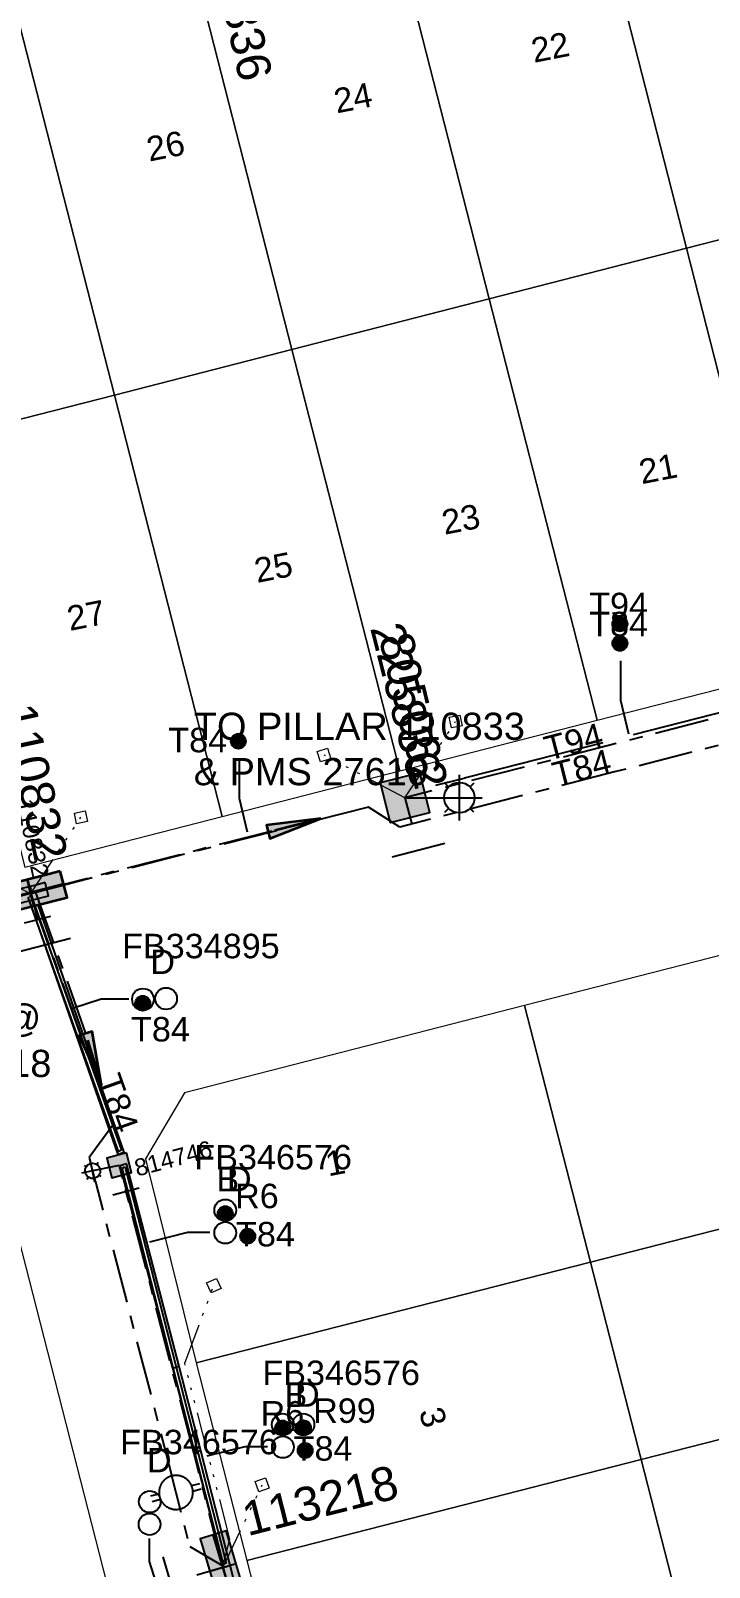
# Model space of a CAD drawing. Header units: metres. Extents: x 307635 to 308805, y 6256169 to 6257356.
# Drawn here: x 308246 to 308296, y 6256640.7 to 6256753.7 of the extents above; entities that cross this region are included whole.
import ezdxf
from ezdxf.enums import TextEntityAlignment as Align

# ---------------------------------------------------------------- set-up
doc = ezdxf.new("R2010")
doc.units = ezdxf.units.M
for name, pattern in [('Cable Exist UG', [7, 4, -1, 1, -1]), ('DASHED', [19.05, 12.7, -6.35]), ('PHANTOMX2', [6.6, 3, -0.75, 0.2, -0.75, 0.2, -0.75, 0.2, -0.75])]:
    doc.linetypes.add(name, pattern=pattern)
doc.layers.get('0').update_dxf_attribs({"color": 6})
doc.layers.get('Defpoints').update_dxf_attribs({"color": 250})
for name, color, linetype, lineweight in [('_User_LV_Exist', 5, 'Continuous', 35), ('Cadastre Land Parcels_SP_EXT', 118, 'Continuous', 15), ('Mains_LV_EXT', 163, 'Continuous', 25), ('Mains_LV_SL_EXT', 135, 'Continuous', 25), ('Services_SP_EXT', 42, 'PHANTOMX2', 20)]:
    doc.layers.add(name, color=color, linetype=linetype, lineweight=lineweight)
for name, color, linetype in [('Duct_SP_EXT', 30, 'Continuous'), ('Equip_LV_EXT', 7, 'Continuous'), ('Equip_SP_SL_EXT', 7, 'Continuous'), ('SupportsUG_SP_LV_EXT', 7, 'Continuous'), ('SupportsUG_SP_LV_SL_EXT', 7, 'Continuous'), ('UG_Details_SP_MISC', 7, 'Continuous')]:
    doc.layers.add(name, color=color, linetype=linetype)
doc.layers.add('UNKNOWN_FEATURES', color=1, linetype='DASHED', plot=False)
doc.styles.add('COLUMN_LABEL', font='arial.ttf', dxfattribs={"height": 2})
doc.styles.add('iecARIAL', font='arial.ttf', dxfattribs={"height": 2})
doc.styles.add('POLE_LABEL', font='arial.ttf', dxfattribs={"height": 2})
doc.styles.add('SL_LABEL', font='arial.ttf', dxfattribs={"height": 2})
doc.styles.get("Standard").update_dxf_attribs({"font": 'arial.ttf'})
doc.linetypes.add('Cable New UG', pattern='A,5.5,-0.01,["X",Standard,S=1.8,R=0,X=0,Y=-0.94],-1.7', length=7.21)

# ---------------------------------------------------------------- blocks, each defined once
blk = doc.blocks.new('COLUMN_EXT')
blk.add_hatch(color=256).paths.add_polyline_path([(1.5, -1.5), (1.5, 1.5), (-1.5, 1.5), (-1.5, -1.5)])
blk.add_lwpolyline([(1.5, 1.5), (-1.5, 1.5), (-1.5, -1.5), (1.5, -1.5)], close=True)
at = {"layer": 'Defpoints', "flags": 128}
for points in [[(0, 0), (0, -2)], [(2, -4), (-2, -4)]]:
    blk.add_lwpolyline(points, dxfattribs=at)
at = {"flags": 1}
blk.add_attdef('Z', (-1.81, 2.35), '', height=0.2, rotation=180, dxfattribs=at)
at = {"flags": 9}
for tag, p in [('STREETNAME', (-1.81, 1.6)), ('LOCATION', (-1.81, 1.4)), ('SUBURB', (-1.81, 1.8)), ('LEGEND', (-1.81, 1.2)), ('NOTES', (-1.81, 2)), ('COLUMN_TYPE', (-1.81, 0.4)), ('OWNED_BY', (-1.81, 0.6)), ('USAGE', (-1.81, 1)), ('STATE', (-1.81, 0.8))]:
    blk.add_attdef(tag, text='', height=0.2, rotation=180, dxfattribs=at).set_placement(p, align=Align.MIDDLE_LEFT)
for tag, style, p in [('STRUCTURE_PLANT_NUMBER', 'POLE_LABEL', (-1.81, -0.03)), ('STREET_CODE', 'COLUMN_LABEL', (-1.81, 0.2))]:
    blk.add_attdef(tag, text='', height=0.2, rotation=180, dxfattribs=dict(at, style=style)).set_placement(p, align=Align.MIDDLE_LEFT)
at = {"style": 'COLUMN_LABEL', "width": 0.9, "flags": 8}
blk.add_attdef('ASSET_NUM', text='', height=2, rotation=270, dxfattribs=at).set_placement((2, -4), align=Align.MIDDLE_LEFT)
blk = doc.blocks.new('PILLAR_EXT')
blk.add_hatch(color=256).paths.add_polyline_path([(2.5, -1), (2.5, 1), (-2.5, 1), (-2.5, -1)])
for p, q in [((2.5, 0), (-2.5, 0)), ((0, -1), (0, 1))]:
    blk.add_line(p, q)
at = {"ltscale": 10}
blk.add_line((-2.5, 0), (2.5, 0), dxfattribs=at)
blk.add_lwpolyline([(2.5, 1), (1.25, 1), (-1.25, 1), (-2.5, 1), (-2.5, -1), (2.5, -1)], close=True)
at = {"layer": 'Defpoints'}
for p, q in [((0, 0), (0, -2)), ((2, -4), (-2, -4))]:
    blk.add_line(p, q, dxfattribs=at)
for tag, p, flags in [('STREETNAME', (0, 1.8), 9), ('LOCATION', (0, 1.2), 9), ('SUBURB', (0, 2), 1), ('PARENT', (0, 1.6), 9), ('NOTES', (0, 1.4), 9), ('SUPPORT_TYPE', (0, 0.6), 9), ('OWNED_BY', (0, 0.2), 9), ('LEGEND', (0, 1), 9), ('USAGE', (0, 0.8), 9), ('STATE', (0, 0.4), 9)]:
    blk.add_attdef(tag, p, '', height=0.2, rotation=180, dxfattribs=dict(flags=flags))
at = {"width": 0.9, "flags": 8}
blk.add_attdef('ASSET_NUM', text='', height=2, rotation=270, dxfattribs=at).set_placement((2, -4), align=Align.MIDDLE_LEFT)
blk = doc.blocks.new('DUCT_EXT')
blk.add_circle((0, 0.8), 0.8)
at = {"flags": 1}
blk.add_attdef('Z', (0, 0), '', height=0.2, dxfattribs=at)
at = {"flags": 9}
for tag, p in [('DUCT_CODE', (0, 0)), ('XSECT_TYPE', (0, -0.2)), ('STATE', (0, -0.6)), ('FB_REFERENCE', (0, -0.4)), ('NOTES', (0, -0.8))]:
    blk.add_attdef(tag, text='', height=0.2, dxfattribs=at).set_placement(p, align=Align.MIDDLE_LEFT)
blk = doc.blocks.new('SL_LANTERN_EXT')
at = {"flags": 9}
for tag, p in [('LRATECODE', (-7.4, 0)), ('LOUTREACHVOCAB', (-7.2, 0)), ('LOUTREACH', (-7, 0)), ('LANTNUMBER', (-6.6, 0)), ('LNEW', (-6.4, 0)), ('LMASTVOCAB', (-6.2, 0)), ('LMAST', (-6, 0)), ('LLAMPVOCAB', (-5.8, 0)), ('LLAMP', (-5.6, 0)), ('LEXIST', (-5.4, 0)), ('LCHARGE3PERCENT', (-5.2, 0)), ('LCHARGE3', (-5, 0)), ('LCHARGE2PERCENT', (-4.8, 0)), ('LCHARGE2', (-4.6, 0)), ('LCHARGE1PERCENT', (-4.4, 0)), ('LCHARGE1', (-4.2, 0)), ('LCATEGORY', (-4, 0)), ('LBRACKETVOCAB', (-3.8, 0)), ('LBRACKET', (-3.6, 0)), ('LKINGHEIGHT', (-3.4, 0)), ('CREPLACE', (-3.2, 0)), ('CREMOVE', (-3, 0)), ('CNUMBER', (-2.8, 0)), ('CNEW', (-2.6, 0)), ('CEXIST', (-2.4, 0)), ('USAGE', (-2.2, 0)), ('STATE', (-2, 0)), ('OWNED_BY', (-1.8, 0)), ('ORIENTATION', (-1.6, 0)), ('OPERATING_VOLTAGE', (-1.4, 0)), ('NO_PHASES', (-1.2, 0)), ('LANTERN_TYPE', (-1, 0)), ('LANTERN_PURPOSE', (-0.8, 0)), ('CONTROL_TYPE', (-0.6, 0)), ('CONSTRUCTED_VOLTAGE', (-0.4, 0))]:
    blk.add_attdef(tag, text='', height=0.001, rotation=270, dxfattribs=at).set_placement(p, align=Align.MIDDLE_LEFT)
at = {"style": 'SL_LABEL', "flags": 9}
blk.add_attdef('STREET_CODE', text='', height=0.001, rotation=270, dxfattribs=at).set_placement((0, 0), align=Align.MIDDLE_LEFT)
at = {"flags": 1}
blk.add_attdef('Z', (0, 0), '', height=0.001, rotation=270, dxfattribs=at)
at = {"width": 0.9}
blk.add_attdef('LNUMBER', text='', height=1, dxfattribs=at).set_placement((7, -1), align=Align.MIDDLE_LEFT)
at = {"flags": 9}
for tag, p in [('LREMOVE', (0, -7.6)), ('LREPLACE', (0, -7.8)), ('LTYPE', (0, -8)), ('LTYPEVOCAB', (0, -8.2)), ('LEGEND', (0, -8.4)), ('SUBURB', (0, -8.6)), ('STREETNAME', (0, -8.8)), ('LOCATION', (0, -9)), ('NOTES', (0, -9.2)), ('MAINTAINED_BY', (0, -9.86))]:
    blk.add_attdef(tag, text='', height=0.001, dxfattribs=at).set_placement(p, align=Align.MIDDLE_LEFT)
blk.add_attdef('OPERATED_BY', (0, -9.61), '', height=0.001, dxfattribs=at)
blk.add_wipeout([(5.69, 0), (5.06, -1.06), (4, -1.69), (2.94, -1.06), (2.31, 0), (2.94, 1.06), (4, 1.69), (5.06, 1.06)])
for p, q in [((4, 1.69), (4, 0)), ((0, 0), (4, 0)), ((2.94, 1.06), (3.2, 0.8)), ((5.06, 1.06), (4.8, 0.8)), ((2.94, -1.06), (3.2, -0.8)), ((4, 0), (5.69, 0)), ((4, 0), (4, -1.69)), ((5.06, -1.06), (4.8, -0.8))]:
    blk.add_line(p, q)
blk.add_circle((4, 0), 1.12)
blk = doc.blocks.new('*U277')
at = {"width": 0.9}
blk.add_attdef('LNUMBER', text='', height=1, rotation=191.8566, dxfattribs=at).set_placement((-7.06, -0.46), align=Align.MIDDLE_LEFT)
at = {"flags": 9}
for tag, p in [('LRATECODE', (-7.4, 0)), ('LOUTREACHVOCAB', (-7.2, 0)), ('LOUTREACH', (-7, 0)), ('LANTERN_TYPE', (-1, 0)), ('LANTERN_PURPOSE', (-0.8, 0)), ('CONTROL_TYPE', (-0.6, 0)), ('CONSTRUCTED_VOLTAGE', (-0.4, 0))]:
    blk.add_attdef(tag, text='', height=0.001, rotation=270, dxfattribs=at).set_placement(p, align=Align.MIDDLE_LEFT)
at = {"style": 'SL_LABEL', "flags": 9}
blk.add_attdef('STREET_CODE', text='', height=0.001, rotation=270, dxfattribs=at).set_placement((0, 0), align=Align.MIDDLE_LEFT)
at = {"flags": 1}
blk.add_attdef('Z', (0, 0), '', height=0.001, rotation=270, dxfattribs=at)
at = {"flags": 9}
for tag, p in [('LREMOVE', (0, -7.6)), ('LREPLACE', (0, -7.8)), ('LTYPE', (0, -8)), ('LTYPEVOCAB', (0, -8.2)), ('LEGEND', (0, -8.4)), ('SUBURB', (0, -8.6)), ('STREETNAME', (0, -8.8)), ('LOCATION', (0, -9)), ('NOTES', (0, -9.2)), ('MAINTAINED_BY', (0, -9.86))]:
    blk.add_attdef(tag, text='', height=0.001, dxfattribs=at).set_placement(p, align=Align.MIDDLE_LEFT)
blk.add_attdef('OPERATED_BY', (0, -9.61), '', height=0.001, dxfattribs=at)
blk.add_wipeout([(-5.57, -1.17), (-5.17, 0), (-4.26, 0.83), (-3.09, 0.43), (-2.26, -0.47), (-2.66, -1.64), (-3.57, -2.47), (-4.73, -2.08)])
for p, q in [((-3.91, -0.82), (-4.26, 0.83)), ((0, 0), (-3.91, -0.82)), ((-3.09, 0.43), (-3.3, 0.12)), ((-3.91, -0.82), (-5.57, -1.17)), ((-5.17, 0), (-4.86, -0.21)), ((-4.73, -2.08), (-4.53, -1.76)), ((-3.57, -2.47), (-3.91, -0.82)), ((-2.66, -1.64), (-2.97, -1.44))]:
    blk.add_line(p, q)
blk.add_circle((-3.91, -0.82), 1.12)
for tag, p in [('LANTNUMBER', (-6.6, 0)), ('LNEW', (-6.4, 0)), ('LMASTVOCAB', (-6.2, 0)), ('LMAST', (-6, 0)), ('LLAMPVOCAB', (-5.8, 0)), ('LLAMP', (-5.6, 0)), ('LEXIST', (-5.4, 0)), ('LCHARGE3PERCENT', (-5.2, 0)), ('LCHARGE3', (-5, 0)), ('LCHARGE2PERCENT', (-4.8, 0)), ('LCHARGE2', (-4.6, 0)), ('LCHARGE1PERCENT', (-4.4, 0)), ('LCHARGE1', (-4.2, 0)), ('LCATEGORY', (-4, 0)), ('LBRACKETVOCAB', (-3.8, 0)), ('LBRACKET', (-3.6, 0)), ('LKINGHEIGHT', (-3.4, 0)), ('CREPLACE', (-3.2, 0)), ('CREMOVE', (-3, 0)), ('CNUMBER', (-2.8, 0)), ('CNEW', (-2.6, 0)), ('CEXIST', (-2.4, 0)), ('USAGE', (-2.2, 0)), ('STATE', (-2, 0)), ('OWNED_BY', (-1.8, 0)), ('ORIENTATION', (-1.6, 0)), ('OPERATING_VOLTAGE', (-1.4, 0)), ('NO_PHASES', (-1.2, 0))]:
    blk.add_attdef(tag, text='', height=0.001, rotation=270, dxfattribs=at).set_placement(p, align=Align.MIDDLE_LEFT)
blk = doc.blocks.new('CCP_EXT')
at = {"flags": 9}
for tag, p in [('STATE', (0, -1.8)), ('LEGEND', (0, -1.4)), ('LIFE_SUPPORT', (0, -1.6)), ('NOTES', (0, -2))]:
    blk.add_attdef(tag, text='', height=0.2, dxfattribs=at).set_placement(p, align=Align.MIDDLE_LEFT)
blk.add_wipeout([(0, 0.57), (0.57, 0), (0, -0.57), (-0.57, 0)])
blk.add_lwpolyline([(-0.57, 0), (0, 0.57), (0.57, 0), (0, -0.57), (-0.57, 0)])
at = {"flags": 1}
blk.add_attdef('Z', (0, 0), '', height=0.2, dxfattribs=at)
at = {"flags": 9}
for tag, p in [('CCP_TYPE', (0, 0)), ('CONSTRUCTED_VOLTAGE', (0, -0.2)), ('OPERATING_VOLTAGE', (0, -0.6)), ('ORIENTATION', (0, -0.8)), ('OWNED_BY', (0, -1)), ('NO_PHASES', (0, -0.4)), ('USAGE', (0, -1.2))]:
    blk.add_attdef(tag, text='', height=0.2, dxfattribs=at).set_placement(p, align=Align.MIDDLE_LEFT)
blk = doc.blocks.new('LV_UG_LINKS_OPEN_EXT')
at = {"layer": 'Equip_LV_EXT'}
for tag, height, flags, p in [('NO_PHASES', 0.167, 9, (3.17, -2)), ('OPERATING_VOLTAGE', 0.2, 9, (3, -2.6)), ('ORIENTATION', 0.2, 9, (3, -2.8)), ('STATE', 0.2, 9, (3, -3)), ('SWITCH_TYPE', 0.2, 9, (3, -3.2)), ('USAGE', 0.2, 9, (3, -3.4)), ('OWNED_BY', 0.2, 9, (3, -3.8)), ('OPERATED_BY', 0.2, 9, (3, -4)), ('TYPE', 0.2, 9, (3, -4.6)), ('NOTES', 0.2, 9, (3, -3.6)), ('MAINTAINED_BY', 0.2, 9, (3, -4.2)), ('NUMBER_OF_PHASES', 0.2, 9, (3, -4.4)), ('Z', 0.2, 1, (3, -4.8))]:
    blk.add_attdef(tag, text='', height=height, dxfattribs=dict(at, flags=flags)).set_placement(p, align=Align.MIDDLE_LEFT)
blk.add_wipeout([(4, 1.25), (3.97, 1.25), (3.94, 1.25), (3.91, 1.25), (3.88, 1.24), (3.85, 1.24), (3.82, 1.24), (3.79, 1.23), (3.76, 1.23), (3.73, 1.22), (3.7, 1.21), (3.67, 1.2), (3.64, 1.2), (3.61, 1.19), (3.58, 1.18), (3.55, 1.17), (3.52, 1.15), (3.49, 1.14), (3.47, 1.13), (3.44, 1.12), (3.41, 1.1), (3.38, 1.09), (3.36, 1.07), (3.33, 1.06), (3.31, 1.04), (3.28, 1.02), (3.26, 1), (3.23, 0.99), (3.21, 0.97), (3.18, 0.95), (3.16, 0.93), (3.14, 0.91), (3.12, 0.88), (3.09, 0.86), (3.07, 0.84), (3.05, 0.82), (3.03, 0.79), (3.01, 0.77), (3, 0.74), (2.98, 0.72), (2.96, 0.69), (2.94, 0.67), (2.93, 0.64), (2.91, 0.62), (2.9, 0.59), (2.88, 0.56), (2.87, 0.53), (2.86, 0.51), (2.85, 0.48), (2.83, 0.45), (2.82, 0.42), (2.81, 0.39), (2.8, 0.36), (2.8, 0.33), (2.79, 0.3), (2.78, 0.27), (2.77, 0.24), (2.77, 0.21), (2.76, 0.18), (2.76, 0.15), (2.76, 0.12), (2.75, 0.09), (2.75, 0.06), (2.75, 0.03), (2.75, 0), (2.75, -0.03), (2.75, -0.06), (2.75, -0.09), (2.76, -0.12), (2.76, -0.15), (2.76, -0.18), (2.77, -0.21), (2.77, -0.24), (2.78, -0.27), (2.79, -0.3), (2.8, -0.33), (2.8, -0.36), (2.81, -0.39), (2.82, -0.42), (2.83, -0.45), (2.85, -0.48), (2.86, -0.51), (2.87, -0.53), (2.88, -0.56), (2.9, -0.59), (2.91, -0.62), (2.93, -0.64), (2.94, -0.67), (2.96, -0.69), (2.98, -0.72), (3, -0.74), (3.01, -0.77), (3.03, -0.79), (3.05, -0.82), (3.07, -0.84), (3.09, -0.86), (3.12, -0.88), (3.14, -0.91), (3.16, -0.93), (3.18, -0.95), (3.21, -0.97), (3.23, -0.99), (3.26, -1), (3.28, -1.02), (3.31, -1.04), (3.33, -1.06), (3.36, -1.07), (3.38, -1.09), (3.41, -1.1), (3.44, -1.12), (3.47, -1.13), (3.49, -1.14), (3.52, -1.15), (3.55, -1.17), (3.58, -1.18), (3.61, -1.19), (3.64, -1.2), (3.67, -1.2), (3.7, -1.21), (3.73, -1.22), (3.76, -1.23), (3.79, -1.23), (3.82, -1.24), (3.85, -1.24), (3.88, -1.24), (3.91, -1.25), (3.94, -1.25), (3.97, -1.25), (4, -1.25), (4.03, -1.25), (4.06, -1.25), (4.09, -1.25), (4.12, -1.24), (4.15, -1.24), (4.18, -1.24), (4.21, -1.23), (4.24, -1.23), (4.27, -1.22), (4.3, -1.21), (4.33, -1.2), (4.36, -1.2), (4.39, -1.19), (4.42, -1.18), (4.45, -1.17), (4.48, -1.15), (4.51, -1.14), (4.53, -1.13), (4.56, -1.12), (4.59, -1.1), (4.62, -1.09), (4.64, -1.07), (4.67, -1.06), (4.69, -1.04), (4.72, -1.02), (4.74, -1), (4.77, -0.99), (4.79, -0.97), (4.82, -0.95), (4.84, -0.93), (4.86, -0.91), (4.88, -0.88), (4.91, -0.86), (4.93, -0.84), (4.95, -0.82), (4.97, -0.79), (4.99, -0.77), (5, -0.74), (5.02, -0.72), (5.04, -0.69), (5.06, -0.67), (5.07, -0.64), (5.09, -0.62), (5.1, -0.59), (5.12, -0.56), (5.13, -0.53), (5.14, -0.51), (5.15, -0.48), (5.17, -0.45), (5.18, -0.42), (5.19, -0.39), (5.2, -0.36), (5.2, -0.33), (5.21, -0.3), (5.22, -0.27), (5.23, -0.24), (5.23, -0.21), (5.24, -0.18), (5.24, -0.15), (5.24, -0.12), (5.25, -0.09), (5.25, -0.06), (5.25, -0.03), (5.25, 0), (5.25, 0.03), (5.25, 0.06), (5.25, 0.09), (5.24, 0.12), (5.24, 0.15), (5.24, 0.18), (5.23, 0.21), (5.23, 0.24), (5.22, 0.27), (5.21, 0.3), (5.2, 0.33), (5.2, 0.36), (5.19, 0.39), (5.18, 0.42), (5.17, 0.45), (5.15, 0.48), (5.14, 0.51), (5.13, 0.53), (5.12, 0.56), (5.1, 0.59), (5.09, 0.62), (5.07, 0.64), (5.06, 0.67), (5.04, 0.69), (5.02, 0.72), (5, 0.74), (4.99, 0.77), (4.97, 0.79), (4.95, 0.82), (4.93, 0.84), (4.91, 0.86), (4.88, 0.88), (4.86, 0.91), (4.84, 0.93), (4.82, 0.95), (4.79, 0.97), (4.77, 0.99), (4.74, 1), (4.72, 1.02), (4.69, 1.04), (4.67, 1.06), (4.64, 1.07), (4.62, 1.09), (4.59, 1.1), (4.56, 1.12), (4.53, 1.13), (4.51, 1.14), (4.48, 1.15), (4.45, 1.17), (4.42, 1.18), (4.39, 1.19), (4.36, 1.2), (4.33, 1.2), (4.3, 1.21), (4.27, 1.22), (4.24, 1.23), (4.21, 1.23), (4.18, 1.24), (4.15, 1.24), (4.12, 1.24), (4.09, 1.25), (4.06, 1.25), (4.03, 1.25)]).dxf.layer = 'Equip_LV_EXT'
for p, q in [((3.79, 1.86), (3.79, 1.23)), ((4.21, 1.86), (4.21, 1.23)), ((3.79, -1.23), (3.79, -1.86)), ((4.21, -1.23), (4.21, -1.86))]:
    blk.add_line(p, q, dxfattribs=at)
at = {"layer": 'Equip_LV_EXT', "flags": 128}
blk.add_lwpolyline([(4, 1.25), (3.97, 1.25), (3.94, 1.25), (3.91, 1.25), (3.88, 1.24), (3.85, 1.24), (3.82, 1.24), (3.79, 1.23), (3.76, 1.23), (3.73, 1.22), (3.7, 1.21), (3.67, 1.2), (3.64, 1.2), (3.61, 1.19), (3.58, 1.18), (3.55, 1.17), (3.52, 1.15), (3.49, 1.14), (3.47, 1.13), (3.44, 1.12), (3.41, 1.1), (3.38, 1.09), (3.36, 1.07), (3.33, 1.06), (3.31, 1.04), (3.28, 1.02), (3.26, 1), (3.23, 0.99), (3.21, 0.97), (3.18, 0.95), (3.16, 0.93), (3.14, 0.91), (3.12, 0.88), (3.09, 0.86), (3.07, 0.84), (3.05, 0.82), (3.03, 0.79), (3.01, 0.77), (3, 0.74), (2.98, 0.72), (2.96, 0.69), (2.94, 0.67), (2.93, 0.64), (2.91, 0.62), (2.9, 0.59), (2.88, 0.56), (2.87, 0.53), (2.86, 0.51), (2.85, 0.48), (2.83, 0.45), (2.82, 0.42), (2.81, 0.39), (2.8, 0.36), (2.8, 0.33), (2.79, 0.3), (2.78, 0.27), (2.77, 0.24), (2.77, 0.21), (2.76, 0.18), (2.76, 0.15), (2.76, 0.12), (2.75, 0.09), (2.75, 0.06), (2.75, 0.03), (2.75, 0), (2.75, -0.03), (2.75, -0.06), (2.75, -0.09), (2.76, -0.12), (2.76, -0.15), (2.76, -0.18), (2.77, -0.21), (2.77, -0.24), (2.78, -0.27), (2.79, -0.3), (2.8, -0.33), (2.8, -0.36), (2.81, -0.39), (2.82, -0.42), (2.83, -0.45), (2.85, -0.48), (2.86, -0.51), (2.87, -0.53), (2.88, -0.56), (2.9, -0.59), (2.91, -0.62), (2.93, -0.64), (2.94, -0.67), (2.96, -0.69), (2.98, -0.72), (3, -0.74), (3.01, -0.77), (3.03, -0.79), (3.05, -0.82), (3.07, -0.84), (3.09, -0.86), (3.12, -0.88), (3.14, -0.91), (3.16, -0.93), (3.18, -0.95), (3.21, -0.97), (3.23, -0.99), (3.26, -1), (3.28, -1.02), (3.31, -1.04), (3.33, -1.06), (3.36, -1.07), (3.38, -1.09), (3.41, -1.1), (3.44, -1.12), (3.47, -1.13), (3.49, -1.14), (3.52, -1.15), (3.55, -1.17), (3.58, -1.18), (3.61, -1.19), (3.64, -1.2), (3.67, -1.2), (3.7, -1.21), (3.73, -1.22), (3.76, -1.23), (3.79, -1.23), (3.82, -1.24), (3.85, -1.24), (3.88, -1.24), (3.91, -1.25), (3.94, -1.25), (3.97, -1.25), (4, -1.25), (4.03, -1.25), (4.06, -1.25), (4.09, -1.25), (4.12, -1.24), (4.15, -1.24), (4.18, -1.24), (4.21, -1.23), (4.24, -1.23), (4.27, -1.22), (4.3, -1.21), (4.33, -1.2), (4.36, -1.2), (4.39, -1.19), (4.42, -1.18), (4.45, -1.17), (4.48, -1.15), (4.51, -1.14), (4.53, -1.13), (4.56, -1.12), (4.59, -1.1), (4.62, -1.09), (4.64, -1.07), (4.67, -1.06), (4.69, -1.04), (4.72, -1.02), (4.74, -1), (4.77, -0.99), (4.79, -0.97), (4.82, -0.95), (4.84, -0.93), (4.86, -0.91), (4.88, -0.88), (4.91, -0.86), (4.93, -0.84), (4.95, -0.82), (4.97, -0.79), (4.99, -0.77), (5, -0.74), (5.02, -0.72), (5.04, -0.69), (5.06, -0.67), (5.07, -0.64), (5.09, -0.62), (5.1, -0.59), (5.12, -0.56), (5.13, -0.53), (5.14, -0.51), (5.15, -0.48), (5.17, -0.45), (5.18, -0.42), (5.19, -0.39), (5.2, -0.36), (5.2, -0.33), (5.21, -0.3), (5.22, -0.27), (5.23, -0.24), (5.23, -0.21), (5.24, -0.18), (5.24, -0.15), (5.24, -0.12), (5.25, -0.09), (5.25, -0.06), (5.25, -0.03), (5.25, 0), (5.25, 0.03), (5.25, 0.06), (5.25, 0.09), (5.24, 0.12), (5.24, 0.15), (5.24, 0.18), (5.23, 0.21), (5.23, 0.24), (5.22, 0.27), (5.21, 0.3), (5.2, 0.33), (5.2, 0.36), (5.19, 0.39), (5.18, 0.42), (5.17, 0.45), (5.15, 0.48), (5.14, 0.51), (5.13, 0.53), (5.12, 0.56), (5.1, 0.59), (5.09, 0.62), (5.07, 0.64), (5.06, 0.67), (5.04, 0.69), (5.02, 0.72), (5, 0.74), (4.99, 0.77), (4.97, 0.79), (4.95, 0.82), (4.93, 0.84), (4.91, 0.86), (4.88, 0.88), (4.86, 0.91), (4.84, 0.93), (4.82, 0.95), (4.79, 0.97), (4.77, 0.99), (4.74, 1), (4.72, 1.02), (4.69, 1.04), (4.67, 1.06), (4.64, 1.07), (4.62, 1.09), (4.59, 1.1), (4.56, 1.12), (4.53, 1.13), (4.51, 1.14), (4.48, 1.15), (4.45, 1.17), (4.42, 1.18), (4.39, 1.19), (4.36, 1.2), (4.33, 1.2), (4.3, 1.21), (4.27, 1.22), (4.24, 1.23), (4.21, 1.23), (4.18, 1.24), (4.15, 1.24), (4.12, 1.24), (4.09, 1.25), (4.06, 1.25), (4.03, 1.25)], close=True, dxfattribs=at)
at = {"layer": 'Equip_LV_EXT', "flags": 9}
for tag, p in [('ACTUAL_STATUS', (3.17, -1.67)), ('CONSTRUCTED_VOLTAGE', (3.17, -1.83))]:
    blk.add_attdef(tag, text='', height=0.167, dxfattribs=at).set_placement(p, align=Align.MIDDLE_LEFT)
blk = doc.blocks.new('CABLE_LARGE_EXT')
h = blk.add_hatch(color=256)
edge = h.paths.add_edge_path()
edge.add_arc((0, 0.55), 0.55, 0, 360)
blk.add_circle((0, 0.55), 0.55)
at = {"flags": 1}
blk.add_attdef('Z', (0, 0), '', height=0.2, dxfattribs=at)
at = {"flags": 9}
for tag, p in [('COND_CODE', (0, 0)), ('STATE', (0, -0.4)), ('XSECT_SIZE', (0, -0.6)), ('FB_REFERENCE', (0, -0.2)), ('NOTES', (0, -0.8))]:
    blk.add_attdef(tag, text='', height=0.2, dxfattribs=at).set_placement(p, align=Align.MIDDLE_LEFT)
blk = doc.blocks.new('*U252')
h = blk.add_hatch(color=256)
h.dxf.hatch_style = 1
h.paths.add_polyline_path([(3.99, -0.26), (0.03, 0.5), (-0.03, -0.5)])
blk.add_line((0.5, -0.03), (3.99, -0.26))
at = {"flags": 128}
blk.add_lwpolyline([(3.99, -0.26), (0.03, 0.5), (-0.03, -0.5)], close=True, dxfattribs=at)
blk.add_circle((0, 0), 0.0001)
blk = doc.blocks.new('*U278')
h = blk.add_hatch(color=256)
h.dxf.hatch_style = 1
h.paths.add_polyline_path([(4, -0.14), (0.02, 0.5), (-0.02, -0.5)])
blk.add_line((0.5, -0.02), (4, -0.14))
at = {"flags": 128}
blk.add_lwpolyline([(4, -0.14), (0.02, 0.5), (-0.02, -0.5)], close=True, dxfattribs=at)
blk.add_circle((0, 0), 0.0001)

msp = doc.modelspace()

# ---------------------------------------------------------------- linework, layer by layer
at = {"layer": '_User_LV_Exist', "linetype": 'Cable Exist UG', "lineweight": -2, "flags": 128}
msp.add_lwpolyline([(308246.33, 6256690.35), (308250.03, 6256679.9)], dxfattribs=at)
at = {"layer": 'Cadastre Land Parcels_SP_EXT', "linetype": 'Continuous'}
for points in [[(308304.93, 6256740.38), (308296.99, 6256771.38), (308286.34, 6256768.65), (308294.28, 6256737.66), (308304.93, 6256740.38)], [(308294.28, 6256737.66), (308286.34, 6256768.65), (308271.81, 6256764.93), (308279.75, 6256733.93), (308294.28, 6256737.66)], [(308279.75, 6256733.93), (308271.81, 6256764.93), (308257.29, 6256761.21), (308265.23, 6256730.21), (308279.75, 6256733.93)], [(308265.23, 6256730.21), (308257.29, 6256761.21), (308244.22, 6256757.86), (308252.16, 6256726.86), (308265.23, 6256730.21)], [(308252.16, 6256726.86), (308244.22, 6256757.86), (308229.69, 6256754.14), (308237.63, 6256723.14), (308252.16, 6256726.86)], [(308312.86, 6256709.39), (308304.93, 6256740.38), (308294.28, 6256737.66), (308302.21, 6256706.66), (308312.86, 6256709.39)], [(308302.21, 6256706.66), (308294.28, 6256737.66), (308279.75, 6256733.93), (308287.69, 6256702.94), (308302.21, 6256706.66)], [(308287.69, 6256702.94), (308279.75, 6256733.93), (308265.23, 6256730.21), (308273.17, 6256699.22), (308287.69, 6256702.94)], [(308273.17, 6256699.22), (308265.23, 6256730.21), (308252.16, 6256726.86), (308260.1, 6256695.87), (308273.17, 6256699.22)], [(308260.1, 6256695.87), (308252.16, 6256726.86), (308237.63, 6256723.14), (308245.57, 6256692.15), (308260.1, 6256695.87)], [(308316.23, 6256670.52), (308312.53, 6256685.57), (308307.67, 6256688.45), (308282.36, 6256681.96), (308287.21, 6256663.1), (308316.23, 6256670.52)], [(308287.21, 6256663.1), (308282.36, 6256681.96), (308257.32, 6256675.55), (308254.44, 6256670.68), (308258.18, 6256655.68), (308287.21, 6256663.1)], [(308319.96, 6256655.99), (308316.23, 6256670.52), (308287.21, 6256663.1), (308290.94, 6256648.57), (308319.96, 6256655.99)], [(308290.94, 6256648.57), (308287.21, 6256663.1), (308258.18, 6256655.68), (308261.91, 6256641.14), (308290.94, 6256648.57)], [(308323.69, 6256641.46), (308319.96, 6256655.99), (308290.94, 6256648.57), (308294.67, 6256634.03), (308323.69, 6256641.46)], [(308294.67, 6256634.03), (308290.94, 6256648.57), (308261.91, 6256641.14), (308265.64, 6256626.61), (308294.67, 6256634.03)]]:
    msp.add_lwpolyline(points, close=True, dxfattribs=at)
msp.add_lwpolyline([(308295.95, 6256466.36), (308244.28, 6256668.08)], dxfattribs=at)
at = {"layer": 'Duct_SP_EXT'}
for p, q in [((308246.06, 6256690.27), (308239.87, 6256688.68)), ((308245.94, 6256690.73), (308246, 6256690.5)), ((308246.06, 6256690.27), (308246, 6256690.5)), ((308246.05, 6256689.21), (308246.28, 6256689.29)), ((308246.51, 6256689.37), (308246.28, 6256689.29)), ((308256.45, 6256655.3), (308256.69, 6256655.36)), ((308256.45, 6256655.3), (308256.69, 6256655.36)), ((308258.06, 6256649.1), (308256.45, 6256655.3)), ((308256.92, 6256655.42), (308256.69, 6256655.36)), ((308256.92, 6256655.42), (308256.69, 6256655.36)), ((308258.53, 6256649.22), (308256.92, 6256655.42)), ((308258.06, 6256649.1), (308258.29, 6256649.16)), ((308258.53, 6256649.22), (308258.29, 6256649.16)), ((308260.22, 6256640.65), (308260.45, 6256640.71)), ((308260.22, 6256640.65), (308260.45, 6256640.71)), ((308260.68, 6256640.77), (308260.45, 6256640.71)), ((308260.68, 6256640.77), (308260.45, 6256640.71)), ((308268.04, 6256611.92), (308260.68, 6256640.77))]:
    msp.add_line(p, q, dxfattribs=at)
for points in [[(308289.42, 6256707.31), (308289.42, 6256704.41), (308290.01, 6256701.95)], [(308261.34, 6256700.11), (308261.34, 6256697.21), (308261.92, 6256694.75)], [(308253.21, 6256682.44), (308251.18, 6256682.44), (308249.08, 6256681.75)], [(308259.19, 6256665.27), (308257.53, 6256665.27), (308254.73, 6256664.57)], [(308263.42, 6256649.51), (308261.77, 6256649.51), (308258.96, 6256648.81)], [(308254.72, 6256642.77), (308254.72, 6256641.08), (308255.18, 6256639.6)]]:
    msp.add_lwpolyline(points, dxfattribs=at)
at = {"layer": 'Mains_LV_EXT', "linetype": 'Cable Exist UG'}
msp.add_lwpolyline([(308260.13, 6256640.76), (308261.11, 6256636.9), (308261.11, 6256636.9), (308266.95, 6256614.04), (308265.32, 6256612.32), (308265.32, 6256612.32), (308272.7, 6256583.42), (308274.97, 6256582.59)], dxfattribs=at)
at = {"layer": 'Services_SP_EXT'}
msp.add_lwpolyline([(308245.99, 6256690.19), (308240.01, 6256693.27)], dxfattribs=at)
at = {"layer": 'UG_Details_SP_MISC'}
for p, q in [((308245.78, 6256689.93), (308252.44, 6256671.24)), ((308246, 6256690.01), (308245.89, 6256689.97)), ((308246, 6256690.01), (308252.67, 6256671.32)), ((308252.44, 6256671.24), (308252.55, 6256671.28)), ((308252.67, 6256671.32), (308252.55, 6256671.28)), ((308260.16, 6256640.89), (308260.28, 6256640.92)), ((308260.39, 6256640.95), (308260.28, 6256640.92))]:
    msp.add_line(p, q, dxfattribs=at)

# ---------------------------------------------------------------- block references
at = {"layer": '_User_LV_Exist', "color": 5, "linetype": 'Cable New UG', "lineweight": 0}
for name, p, rotation in [('*U278', (308263.47, 6256694.74), 16.24689872573576), ('*U252', (308250.03, 6256679.9), 291.0104560733865)]:
    msp.add_blockref(name, p, dxfattribs=dict(at, rotation=rotation))
at = {"layer": 'Duct_SP_EXT'}
for name, p in [('CABLE_LARGE_EXT', (308289.37, 6256709.48)), ('CABLE_LARGE_EXT', (308289.37, 6256708.05)), ('CABLE_LARGE_EXT', (308261.28, 6256700.85)), ('DUCT_EXT', (308254.26, 6256681.62)), ('DUCT_EXT', (308255.96, 6256681.67)), ('CABLE_LARGE_EXT', (308254.24, 6256681.58)), ('DUCT_EXT', (308260.32, 6256666.11)), ('CABLE_LARGE_EXT', (308260.32, 6256666.11)), ('DUCT_EXT', (308260.32, 6256664.45)), ('CABLE_LARGE_EXT', (308261.97, 6256664.45)), ('DUCT_EXT', (308264.55, 6256650.35)), ('CABLE_LARGE_EXT', (308264.55, 6256650.35)), ('DUCT_EXT', (308266.07, 6256650.36)), ('CABLE_LARGE_EXT', (308266.07, 6256650.36)), ('DUCT_EXT', (308264.56, 6256648.69)), ('CABLE_LARGE_EXT', (308266.2, 6256648.69)), ('DUCT_EXT', (308254.76, 6256644.67)), ('DUCT_EXT', (308254.75, 6256643.01))]:
    msp.add_blockref(name, p, dxfattribs=at)
at = {"layer": 'SupportsUG_SP_LV_EXT'}
ref = msp.add_blockref('PILLAR_EXT', (308256.85, 6256763.16), dxfattribs=dict(at, rotation=14.37021871556432))
ref.add_attrib('ASSET_NUM', '110836', dxfattribs={"layer": '0', "height": 2.5, "rotation": 282.4229, "style": 'iecARIAL'}).set_placement((308260.1, 6256761.43), align=Align.MIDDLE_LEFT)
ref = msp.add_blockref('PILLAR_EXT', (308245.98, 6256690.21), dxfattribs=dict(at, xscale=0.5, yscale=0.5, zscale=0.5, rotation=14.37253007490314))
ref.add_attrib('ASSET_NUM', '110832', dxfattribs={"layer": '0', "height": 1.25, "rotation": 282.059, "style": 'iecARIAL'}).set_placement((308246.75, 6256691.43), align=Align.MIDDLE_RIGHT)
at = {"layer": 'SupportsUG_SP_LV_SL_EXT'}
ref = msp.add_blockref('COLUMN_EXT', (308273.55, 6256697.25), dxfattribs=dict(at, rotation=14.37004410208183))
ref.add_attrib('ASSET_NUM', '805062', dxfattribs={"layer": '0', "height": 2.5, "rotation": 283.5475, "style": 'COLUMN_LABEL'}).set_placement((308275.55, 6256698), align=Align.MIDDLE_RIGHT)
ref = msp.add_blockref('COLUMN_EXT', (308252.51, 6256670.21), dxfattribs=dict(at, xscale=0.4999999999999999, yscale=0.4999999999999999, zscale=0.4999999999999999, rotation=14.6252455904922))
ref.add_attrib('ASSET_NUM', '814746', dxfattribs={"layer": '0', "height": 1.25, "rotation": 14.7121, "style": 'COLUMN_LABEL'}).set_placement((308253.51, 6256670.59), align=Align.TOP_LEFT)

# ---------------------------------------------------------------- texts
at = {"layer": '_User_LV_Exist', "linetype": 'ByBlock', "lineweight": 0, "ltscale": 0.5, "insert": (308227.79, 6256682.04), "char_height": 2, "attachment_point": 1}
msp.add_mtext_dynamic_manual_height_columns('TO N/O LVL @\\PPILLAR 113218', width=37.5027, gutter_width=12.5, heights=[0], dxfattribs=at)
at = {"layer": 'Cadastre Land Parcels_SP_EXT'}
for s, rotation, p in [('22', 11.0936, (308283.04, 6256751.29)), ('24', 11.0905, (308268.52, 6256747.57)), ('26', 11.096, (308254.72, 6256744.03)), ('21', 11.0967, (308290.98, 6256720.3)), ('23', 11.0905, (308276.46, 6256716.58)), ('25', 11.0939, (308262.66, 6256713.04)), ('27', 11.0936, (308248.87, 6256709.51)), ('1', 11.0932, (308267.9, 6256669.39)), ('3', 285.7494, (308274.56, 6256652.12))]:
    msp.add_text(s, height=1.8, rotation=rotation, dxfattribs=at).set_placement(p)
at = {"layer": 'Duct_SP_EXT'}
for s, p in [('T94', (308287.11, 6256710.52)), ('T84', (308287.11, 6256709.12)), ('T84', (308256.12, 6256700.59)), ('FB334895', (308252.72, 6256685.44)), ('D', (308254.8, 6256684.28)), ('T84', (308253.38, 6256679.32)), ('FB346576', (308258.04, 6256669.91)), ('B', (308259.67, 6256668.29)), ('D', (308260.44, 6256668.31)), ('R6', (308261.04, 6256667.06)), ('T84', (308261.11, 6256664.25)), ('FB346576', (308263.05, 6256654.05)), ('B', (308264.68, 6256652.43)), ('D', (308265.45, 6256652.45)), ('R6', (308262.92, 6256651.07)), ('R99', (308266.79, 6256651.27)), ('FB346576', (308252.58, 6256648.96)), ('T84', (308265.35, 6256648.49)), ('D', (308254.55, 6256647.63))]:
    msp.add_text(s, height=1.8, dxfattribs=at).set_placement(p)
at = {"layer": 'Mains_LV_EXT'}
for s, rotation, p in [('T94', 14.612, (308284.08, 6256699.95)), ('T84', 14.2811, (308284.68, 6256698.04)), ('T84', 289.5378, (308250.84, 6256676.54))]:
    msp.add_text(s, height=1.8, rotation=rotation, dxfattribs=at).set_placement(p)

# ---------------------------------------------------------------- next in the draw order: block references
at = {"layer": 'Equip_LV_EXT', "rotation": 104.3155827128199}
msp.add_blockref('LV_UG_LINKS_OPEN_EXT', (308257.68, 6256642.28), dxfattribs=at)
at = {"layer": 'Equip_SP_SL_EXT'}
ref = msp.add_blockref('SL_LANTERN_EXT', (308273.55, 6256697.25), dxfattribs=at)
ref.add_attrib('ASSET_NUM', '225836', dxfattribs={"layer": '0', "height": 2.5, "rotation": 284.2391, "style": 'iecARIAL'}).set_placement((308275.05, 6256698.75), align=Align.MIDDLE_RIGHT)
at = {"layer": 'Equip_SP_SL_EXT', "xscale": 0.5, "yscale": 0.5, "zscale": 0.5}
msp.add_blockref('*U277', (308252.51, 6256670.21), dxfattribs=at)
at = {"layer": 'Services_SP_EXT'}
for p, rotation in [((308267.59, 6256700.38), 332.3051555608736), ((308249.69, 6256695.81), 236.7185719459579), ((308259.47, 6256661.36), 249.4505909090528), ((308263.04, 6256646.72), 244.5549009930095)]:
    msp.add_blockref('CCP_EXT', p, dxfattribs=dict(at, rotation=rotation))

# ---------------------------------------------------------------- next in the draw order: linework, layer by layer
at = {"layer": '_User_LV_Exist', "linetype": 'Cable Exist UG', "lineweight": -2, "flags": 128}
msp.add_lwpolyline([(308246.33, 6256690.35), (308266.59, 6256695.54)], dxfattribs=at)
at = {"layer": 'Duct_SP_EXT'}
for p, q in [((308246.05, 6256689.21), (308252.41, 6256671)), ((308246.51, 6256689.37), (308252.86, 6256671.15)), ((308252.41, 6256671), (308252.64, 6256671.08)), ((308252.86, 6256671.15), (308252.64, 6256671.08)), ((308252.59, 6256670.2), (308252.82, 6256670.26)), ((308256.45, 6256655.3), (308252.59, 6256670.2)), ((308253.05, 6256670.32), (308252.82, 6256670.26)), ((308256.92, 6256655.42), (308253.05, 6256670.32)), ((308260.68, 6256640.77), (308258.53, 6256649.22)), ((308260.22, 6256640.65), (308258.06, 6256649.1))]:
    msp.add_line(p, q, dxfattribs=at)
at = {"layer": 'Mains_LV_EXT', "linetype": 'Cable Exist UG'}
msp.add_lwpolyline([(308245.99, 6256690.19), (308252.03, 6256673.17), (308250.29, 6256670.78), (308250.29, 6256670.78), (308256.07, 6256648.59), (308257.7, 6256642.17), (308260.13, 6256640.76)], dxfattribs=at)
at = {"layer": 'Mains_LV_SL_EXT', "linetype": 'Cable Exist UG'}
msp.add_lwpolyline([(308260.13, 6256640.76), (308258, 6256649.08), (308252.53, 6256670.18)], dxfattribs=at)
at = {"layer": 'Services_SP_EXT'}
for points in [[(308273.55, 6256697.25), (308267.59, 6256700.38)], [(308245.99, 6256690.19), (308249.69, 6256695.81)], [(308260.13, 6256640.76), (308260.66, 6256642.72), (308260.66, 6256642.72), (308257.33, 6256655.66), (308259.47, 6256661.36)], [(308260.15, 6256640.64), (308263.04, 6256646.72)]]:
    msp.add_lwpolyline(points, dxfattribs=at)
at = {"layer": 'UG_Details_SP_MISC'}
for p, q in [((308252.7, 6256670.01), (308252.82, 6256670.04)), ((308252.7, 6256670.01), (308260.16, 6256640.89)), ((308252.94, 6256670.07), (308252.82, 6256670.04)), ((308252.94, 6256670.07), (308260.39, 6256640.95))]:
    msp.add_line(p, q, dxfattribs=at)

# ---------------------------------------------------------------- next in the draw order: block references
at = {"layer": '_User_LV_Exist'}
ref = msp.add_blockref('PILLAR_EXT', (308246, 6256690.26), dxfattribs=dict(at, rotation=14.37253007490314))
ref.add_attrib('ASSET_NUM', '110832', dxfattribs={"layer": '0', "height": 2.5, "rotation": 282.059, "style": 'iecARIAL'}).set_placement((308247.53, 6256692.71), align=Align.MIDDLE_RIGHT)
at = {"layer": 'Services_SP_EXT', "rotation": 236.3051555764251}
msp.add_blockref('CCP_EXT', (308277.28, 6256702.85), dxfattribs=at)
at = {"layer": 'SupportsUG_SP_LV_EXT'}
ref = msp.add_blockref('PILLAR_EXT', (308260.15, 6256640.64), dxfattribs=dict(at, rotation=286.5549009322154))
ref.add_attrib('ASSET_NUM', '113218', dxfattribs={"layer": '0', "height": 2.5, "rotation": 14.2278, "style": 'iecARIAL'}).set_placement((308261.65, 6256644.14), align=Align.MIDDLE_LEFT)

# ---------------------------------------------------------------- next in the draw order: linework, layer by layer
at = {"layer": 'Mains_LV_EXT', "linetype": 'Cable Exist UG'}
for points in [[(308302.66, 6256704.71), (308301.44, 6256702.33), (308301.44, 6256702.33), (308288.98, 6256699.14), (308273.16, 6256695.09), (308270.87, 6256696.56), (308270.87, 6256696.56), (308247.71, 6256690.63), (308245.99, 6256690.19)], [(308302.66, 6256704.71), (308273.55, 6256697.25)]]:
    msp.add_lwpolyline(points, dxfattribs=at)
at = {"layer": 'Services_SP_EXT'}
msp.add_lwpolyline([(308273.55, 6256697.25), (308277.28, 6256702.85)], dxfattribs=at)
at = {"layer": 'UNKNOWN_FEATURES'}
msp.add_lwpolyline([(308302.64, 6256705.01), (308288.11, 6256701.29), (308273.59, 6256697.57)], dxfattribs=at)

# ---------------------------------------------------------------- next in the draw order: texts
at = {"layer": '_User_LV_Exist', "linetype": 'ByBlock', "lineweight": 0, "ltscale": 0.5, "insert": (308258, 6256703.5), "char_height": 2, "attachment_point": 1}
msp.add_mtext_dynamic_manual_height_columns('TO PILLAR 110833\\P& PMS 27610', width=37.5027, gutter_width=12.5, heights=[0], dxfattribs=at)

doc.saveas('drawing.dxf')
